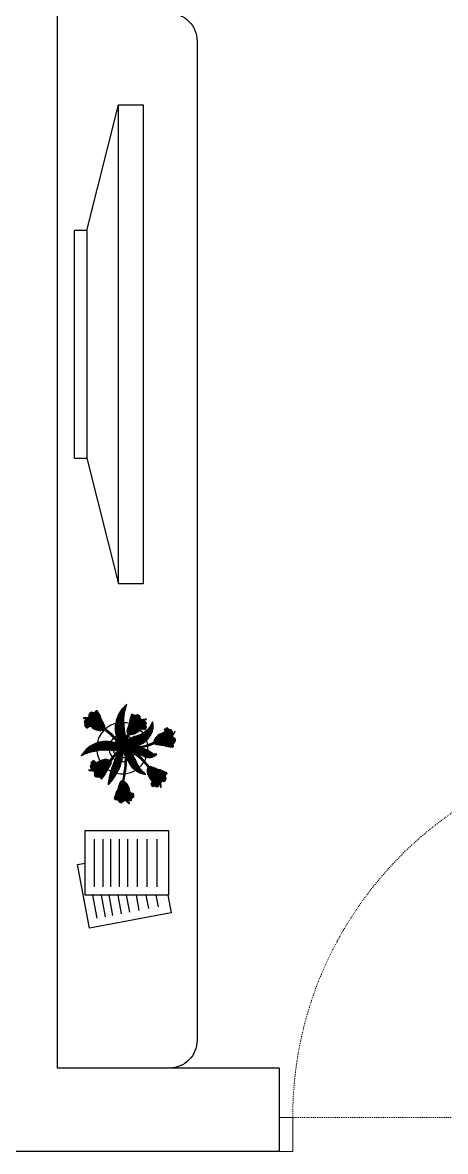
# Model space of a CAD drawing. Header units: inches. Extents: x 9636 to 21597, y -10243 to 557.
# Drawn here: x 13185.7 to 13231.5, y -8881.3 to -8759.3 of the extents above; entities that cross this region are included whole.
import ezdxf

# ---------------------------------------------------------------- set-up
doc = ezdxf.new("R2010")
doc.units = ezdxf.units.IN
doc.header["$MEASUREMENT"] = 0
for name, pattern in [('AUDIT_D_060311083008-3', [0]), ('DASHED2', [0.375, 0.25, -0.125]), ('HIDDEN', [0.375, 0.25, -0.125])]:
    doc.linetypes.add(name, pattern=pattern)
for name, color, linetype in [('2', 9, 'Continuous'), ('8', 8, 'Continuous'), ('A-DOOR', 251, 'AUDIT_D_060311083008-3'), ('A-Door-Frame', 1, 'Continuous'), ('A-Door-Swing', 8, 'HIDDEN'), ('COTA', 254, 'Continuous'), ('vflor', 10, 'Continuous'), ('vflor2', 50, 'Continuous'), ('Vflores5', 230, 'Continuous'), ('vfolha', 72, 'Continuous'), ('vfolha3', 86, 'Continuous')]:
    doc.layers.add(name, color=color, linetype=linetype)
pattern_1 = [(90, (-251.9726772, -167.8507474), (-0.001875, 3e-19), [])]
pattern_2 = [(90, (-2438.3887037, 74.9963485), (-0.0028125, 2e-19), [])]
pattern_3 = [(90, (-251.97267724, -167.85074738), (-0.000375, 8e-20), [])]
pattern_4 = [(90, (-251.9726772, -167.8507474), (-0.001125, 2e-19), [])]

# ---------------------------------------------------------------- blocks, each defined once
blk = doc.blocks.new('*U121')
at = {"layer": 'A-Door-Frame', "lineweight": 5}
for p, q in [((0, -100), (0, 0)), ((1172.7, -100), (1172.7, 0))]:
    blk.add_line(p, q, dxfattribs=at)
for points in [[(0, -100), (40, -100), (40, 0), (0, 0)], [(1172.7, -100), (1132.7, -100), (1132.7, 0), (1172.7, 0)]]:
    blk.add_lwpolyline(points, dxfattribs=at)
at = {"layer": 'A-Door-Swing', "linetype": 'DASHED2', "lineweight": 5}
blk.add_line((49.8, 0), (1142.5, 0), dxfattribs=at)
blk.add_lwpolyline([(40, 0), (40, 1092.7), (80, 1092.7), (80, 0)], close=True, dxfattribs=at)
blk.add_arc((40, 0), 1092.7, 360, 90, dxfattribs=at)
blk = doc.blocks.new('erh')
for p, q in [((3623.97, 765.54), (3599.36, 765.54)), ((3599.36, 765.54), (3599.36, 764.17)), ((3623.97, 764.17), (3623.97, 765.54)), ((3623.97, 764.17), (3599.36, 764.17))]:
    blk.add_line(p, q)
at = {"ltscale": 7}
for p, q in [((3599.36, 764.17), (3585.77, 760.72)), ((3623.97, 764.17), (3637.56, 760.72))]:
    blk.add_line(p, q, dxfattribs=at)
blk.add_lwpolyline([(3585.77, 760.72), (3637.56, 760.72), (3637.56, 758.04), (3585.77, 758.04)], close=True, dxfattribs=at)
blk = doc.blocks.new('flor_PB_copo_de_leite_verm_médio')
at = {"layer": '2', "lineweight": -3}
h = blk.add_hatch(dxfattribs=at)
h.set_pattern_fill('ANSI31', color=256, scale=0.003, angle=45, style=0)
h.set_pattern_definition(pattern_3)
h.paths.add_polyline_path([(0.063, 0.1833, 0.810808), (0.0623, 0.1846, 0.06826), (0.0478, 0.1746, 0.172607), (0.0272, 0.1364, 0.007149), (0.0285, 0.1354, -0.179283), (0.0494, 0.1742, -0.064983)])
at = {"layer": 'COTA', "lineweight": -3}
h = blk.add_hatch(dxfattribs=at)
h.set_pattern_fill('ANSI31', color=256, scale=0.015, angle=45, style=0)
h.set_pattern_definition(pattern_1)
h.paths.add_polyline_path([(-0.0189, 0.04, -0.060626), (0.002, -0.0006, -0.05545), (0.0002, 0.0412, 0.006234), (-0.0056, 0.0763, 0.056575), (-0.0068, 0.0851, 0.27568), (-0.0351, 0.1134, -0.234589), (-0.0294, 0.0929, 0.047492), (-0.0303, 0.0781, 0.1286)])
at = {"layer": 'vflor', "lineweight": -3}
h = blk.add_hatch(dxfattribs=at)
h.set_pattern_fill('ANSI31', color=256, scale=0.0225, angle=45, style=0)
h.set_pattern_definition(pattern_2)
h.paths.add_polyline_path([(0.0537, 0.1736, -0.062762), (0.0494, 0.1742, 0.179373), (0.0285, 0.1354, 0.009523), (0.0302, 0.1341, 0.335981), (0.0492, 0.1401, -0.407226), (0.0702, 0.1466, 0.287974), (0.0741, 0.1584, -0.393845), (0.0685, 0.1703, 0.34066)])
h.paths.add_polyline_path([(0.0478, 0.1746, -0.195055), (0.038, 0.1833, 0.480655), (0.0235, 0.1828, -0.393714), (0.01, 0.1794, 0.636994), (0.0069, 0.1741, 0.195059), (0.0272, 0.1364, -0.172607)])
h = blk.add_hatch(dxfattribs=at)
h.set_pattern_fill('ANSI31', color=256, scale=0.0225, angle=45, style=0)
h.set_pattern_definition(pattern_2)
h.paths.add_polyline_path([(0.0569, 0.1417, -0.389519), (0.0702, 0.1466, 0.407226), (0.0492, 0.1401, -0.573419), (0.0208, 0.1425, -0.154978), (0.0069, 0.1741, 0.091173), (0.0125, 0.1423, 0.027975), (0.0149, 0.121, 0.581785), (0.0308, 0.1095, 0.232783)])
h = blk.add_hatch(dxfattribs=at)
h.set_pattern_fill('ANSI31', color=256, scale=0.0225, angle=45, style=0)
h.set_pattern_definition([(90, (-251.9726772, -167.8507474), (-0.0028125, 3e-19), [])])
h.paths.add_polyline_path([(-0.0839, 0.1054, 0.195059), (-0.0838, 0.1482, 0.636994), (-0.0891, 0.1515, -0.393714), (-0.1026, 0.148, 0.480655), (-0.1157, 0.1417, -0.195055), (-0.1202, 0.1294, -0.172607)])
h.paths.add_polyline_path([(-0.1213, 0.1282, -0.062762), (-0.1249, 0.1257, 0.34066), (-0.1364, 0.1158, -0.393845), (-0.1357, 0.1026, 0.287974), (-0.1267, 0.094, -0.407226), (-0.105, 0.0983, 0.335981), (-0.0855, 0.102, 0.009523), (-0.0846, 0.1039, 0.179373)])
h = blk.add_hatch(dxfattribs=at)
h.set_pattern_fill('ANSI31', color=256, scale=0.0225, angle=45, style=0)
h.set_pattern_definition(pattern_2)
h.paths.add_polyline_path([(-0.0738, 0.1176, 0.091173), (-0.0838, 0.1482, -0.212423), (-0.0855, 0.102, -0.368913), (-0.1067, 0.0992, 0.372027), (-0.1267, 0.094, -0.515766), (-0.1096, 0.0929, 0.208294), (-0.0744, 0.08, 0.319618), (-0.0643, 0.0883, 0.02186), (-0.064, 0.0892, 0.198243), (-0.0658, 0.0976, 0.027975)])
h = blk.add_hatch(dxfattribs=at)
h.set_pattern_fill('ANSI31', color=256, scale=0.0225, angle=45, style=0)
h.set_pattern_definition(pattern_2)
h.paths.add_polyline_path([(0.1289, 0.077), (0.1149, 0.077, 0.103526), (0.109, 0.0587, 0.188907), (0.1112, 0.0508), (0.1417, 0.0508, 0.00576), (0.1459, 0.0519, 0.055963), (0.1658, 0.0536), (0.1658, 0.0555, -0.157327), (0.1324, 0.066, -0.180489)])
h.paths.add_polyline_path([(0.132, 0.0859, 0.407226), (0.1313, 0.108, -0.515766), (0.1274, 0.0913, 0.102556), (0.1149, 0.077), (0.1289, 0.077, -0.146601)])
h.paths.add_polyline_path([(0.1417, 0.0508), (0.1112, 0.0508, 0.197181), (0.1185, 0.0464, 0.030629)])
h.paths.add_polyline_path([(0.1778, 0.0569, -0.053314), (0.1658, 0.0555), (0.1658, 0.0536, 0.035031)])
h = blk.add_hatch(dxfattribs=at)
h.set_pattern_fill('ANSI31', color=256, scale=0.0225, angle=45, style=0)
h.set_pattern_definition(pattern_2)
h.paths.add_polyline_path([(0.1319, 0.0859, 0.335981), (0.1324, 0.066, 0.009523), (0.1342, 0.0648, 0.179373), (0.1641, 0.0971, -0.062762), (0.1622, 0.101, 0.34066), (0.1543, 0.114, -0.393845), (0.1412, 0.1154, 0.287974), (0.1313, 0.108, -0.407226)])
h.paths.add_polyline_path([(0.1355, 0.0639, 0.195059), (0.1777, 0.0569, 0.636994), (0.1818, 0.0615, -0.393714), (0.1806, 0.0755, 0.480655), (0.1764, 0.0893, -0.195055), (0.1651, 0.0958, -0.172607)])
h = blk.add_hatch(dxfattribs=at)
h.set_pattern_fill('ANSI31', color=256, scale=0.0225, angle=45, style=0)
h.set_pattern_definition(pattern_2)
h.paths.add_polyline_path([(-0.0894, 0.0299, 0.287974), (-0.1015, 0.0326, -0.393845), (-0.1129, 0.026, 0.34066), (-0.1148, 0.0109, -0.062762), (-0.1149, 0.0066, 0.179373), (-0.0744, -0.0107, 0.009523), (-0.0733, -0.0089, 0.335981), (-0.081, 0.0095, -0.407226)])
h.paths.add_polyline_path([(-0.1153, 0.005, -0.195055), (-0.123, -0.0056, 0.480655), (-0.1212, -0.0199, -0.393714), (-0.1166, -0.0331, 0.636994), (-0.111, -0.0357, 0.195059), (-0.0753, -0.0121, -0.172607)])
h = blk.add_hatch(dxfattribs=at)
h.set_pattern_fill('ANSI31', color=256, scale=0.0225, angle=45, style=0)
h.set_pattern_definition(pattern_2)
h.paths.add_polyline_path([(-0.0781, 0.016, -0.499692), (-0.0879, 0.0297, 0.031835), (-0.089, 0.0306, 0.387143), (-0.0827, 0.0103, -0.368913), (-0.0733, -0.0089, -0.212423), (-0.111, -0.0357, 0.091173), (-0.0799, -0.0273, 0.027975), (-0.0588, -0.0229, 0.581785), (-0.0489, -0.0061, 0.203102)])
h = blk.add_hatch(dxfattribs=at)
h.set_pattern_fill('ANSI31', color=256, scale=0.0225, angle=45, style=0)
h.set_pattern_definition(pattern_2)
h.paths.add_polyline_path([(0.0953, -0.0289, -0.172607), (0.1287, -0.0566, -0.195055), (0.1391, -0.0488, 0.480655), (0.1415, -0.0344, -0.393714), (0.1408, -0.0205, 0.636994), (0.1362, -0.0164, 0.195059)])
h.paths.add_polyline_path([(0.094, -0.0299, 0.009523), (0.0924, -0.0314, 0.335981), (0.0945, -0.0512, -0.407226), (0.0968, -0.0731, 0.287974), (0.1076, -0.0792, -0.393845), (0.1204, -0.0761, 0.34066), (0.1266, -0.0622, -0.062762), (0.1279, -0.0581, 0.179373)])
h.paths.add_polyline_path([(-0.0262, -0.1669, -0.062762), (-0.0221, -0.1683, 0.34066), (-0.0073, -0.1719, -0.393845), (0.003, -0.1637, 0.287974), (0.0048, -0.1514, -0.407226), (-0.0112, -0.1362, 0.335981), (-0.0255, -0.1224, 0.009523), (-0.0277, -0.1228, 0.179373)])
h.paths.add_polyline_path([(-0.0293, -0.1232, 0.195059), (-0.0642, -0.1479, 0.636994), (-0.0638, -0.1541, -0.393714), (-0.0532, -0.1631, 0.480655), (-0.0404, -0.17, -0.195055), (-0.0278, -0.1666, -0.172607)])
h = blk.add_hatch(dxfattribs=at)
h.set_pattern_fill('ANSI31', color=256, scale=0.0225, angle=45, style=0)
h.set_pattern_definition(pattern_2)
h.paths.add_polyline_path([(0.1362, -0.0164, 0.091173), (0.104, -0.0156, 0.005176), (0.1, -0.0151, 0.031213), (0.0761, -0.0137, 0.401025), (0.0682, -0.0272, 0.182301), (0.0868, -0.0545, 0.048427), (0.0946, -0.059, -0.389519), (0.0968, -0.0731, 0.372027), (0.0959, -0.0525, -0.368913), (0.0924, -0.0314, -0.212423)])
h = blk.add_hatch(dxfattribs=at)
h.set_pattern_fill('ANSI31', color=256, scale=0.0225, angle=45, style=0)
h.set_pattern_definition(pattern_2)
h.paths.add_polyline_path([(-0.0141, -0.1007, 0.401025), (-0.0295, -0.0987, 0.036395), (-0.0451, -0.1219, 0.091173), (-0.0642, -0.1479, -0.212423), (-0.0255, -0.1224, -0.368913), (-0.011, -0.1381, 0.372027), (0.0048, -0.1514, -0.389519), (-0.005, -0.1411, 0.232783)])
at = {"layer": 'vflor2', "lineweight": -3}
h = blk.add_hatch(dxfattribs=at)
h.set_pattern_fill('ANSI31', color=256, scale=0.003, angle=45, style=0)
h.set_pattern_definition(pattern_3)
h.paths.add_polyline_path([(-0.1377, 0.1312, 0.810808), (-0.1376, 0.1298, -0.064896), (-0.1213, 0.1282, -0.179373), (-0.0846, 0.1039, 0.007149), (-0.0839, 0.1054, 0.172607), (-0.1202, 0.1294, 0.06826)])
h = blk.add_hatch(dxfattribs=at)
h.set_pattern_fill('ANSI31', color=256, scale=0.003, angle=45, style=0)
h.set_pattern_definition(pattern_3)
h.paths.add_polyline_path([(0.1698, 0.1128, 0.810808), (0.1684, 0.113, -0.064896), (0.1641, 0.0971, -0.179373), (0.1342, 0.0648, 0.007149), (0.1355, 0.0639, 0.172607), (0.1651, 0.0958, 0.06826)])
h = blk.add_hatch(dxfattribs=at)
h.set_pattern_fill('ANSI31', color=256, scale=0.003, angle=45, style=0)
h.set_pattern_definition(pattern_3)
h.paths.add_polyline_path([(-0.1253, 0.0193, 0.810808), (-0.1265, 0.0186, 0.06826), (-0.1153, 0.005, 0.172607), (-0.0753, -0.0121, 0.007149), (-0.0744, -0.0107, -0.179373), (-0.1149, 0.0066, -0.064896)])
h = blk.add_hatch(dxfattribs=at)
h.set_pattern_fill('ANSI31', color=256, scale=0.003, angle=45, style=0)
h.set_pattern_definition(pattern_3)
h.paths.add_polyline_path([(0.1287, -0.0566, 0.172607), (0.0953, -0.0289, 0.007149), (0.094, -0.0299, -0.179163), (0.1279, -0.058, -0.065099), (0.1342, -0.0732, 0.810808), (0.1356, -0.0728, 0.06826)])
h.paths.add_polyline_path([(-0.0262, -0.1669, -0.179373), (-0.0277, -0.1228, 0.007149), (-0.0293, -0.1232, 0.172607), (-0.0278, -0.1666, 0.06826), (-0.0192, -0.1819, 0.810808), (-0.018, -0.1811, -0.064896)])
at = {"layer": 'vfolha', "lineweight": -3}
h = blk.add_hatch(dxfattribs=at)
h.set_pattern_fill('ANSI31', color=256, scale=0.015, angle=45, style=0)
h.set_pattern_definition(pattern_1)
h.paths.add_polyline_path([(0.054, 0.0738, 0.127589), (0.0486, 0.1142, -0.086119), (0.0381, 0.0811, -0.059679), (0.0245, 0.0612, 0.116627), (0.0048, 0.0173, 0.025621), (0.0069, -0.0015, -0.068154), (0.0272, 0.0228, -0.000151), (0.0274, 0.0229, 0.183159)])
h = blk.add_hatch(dxfattribs=at)
h.set_pattern_fill('ANSI31', color=256, scale=0.015, angle=45, style=0)
h.set_pattern_definition(pattern_1)
h.paths.add_polyline_path([(-0.0549, 0.016, 0.265175), (-0.0016, -0.0043, 0.036905), (-0.0126, 0.0206, 0.179226), (-0.0604, 0.0563, 0.151605), (-0.1113, 0.0557, 0.069982), (-0.1292, 0.0424, -0.168565), (-0.0761, 0.0329, -0.082744)])
h = blk.add_hatch(dxfattribs=at)
h.set_pattern_fill('ANSI31', color=256, scale=0.015, angle=45, style=0)
h.set_pattern_definition(pattern_1)
h.paths.add_polyline_path([(0.1002, -0.0021, 0.039304), (0.1482, 0.0135, 0.068382), (0.0963, 0.0205, 0.10961), (0.0151, 0.0023, 0.024586), (0.0091, -0.0069, 0.011075), (0.0231, -0.011, 0.060604)])
h = blk.add_hatch(dxfattribs=at)
h.set_pattern_fill('ANSI31', color=256, scale=0.015, angle=45, style=0)
h.set_pattern_definition(pattern_1)
h.paths.add_polyline_path([(-0.0383, -0.0202, -0.057879), (-0.0754, -0.0469, -0.085249), (-0.1387, -0.0692, 0.196212), (-0.0587, -0.0707, 0.178698), (-0.0038, -0.0224, -0.012556), (0.0014, -0.0113, 0.006908), (0.0024, -0.0086, 0.016323), (-0.0191, -0.0096, 0.147369)])
h = blk.add_hatch(dxfattribs=at)
h.set_pattern_fill('ANSI31', color=256, scale=0.015, angle=45, style=0)
h.set_pattern_definition(pattern_1)
h.paths.add_polyline_path([(0.035, -0.0948, 0.179247), (0.103, -0.1228, -0.074362), (0.0605, -0.0824, -0.06874), (0.0332, -0.0355, 0.223763), (0.0106, -0.0123, -0.003009), (0.0067, -0.0111, 0.013752), (0.0011, -0.0229, 0.194857)])
at = {"layer": 'vfolha3', "lineweight": -3}
h = blk.add_hatch(dxfattribs=at)
h.set_pattern_fill('ANSI31', color=256, scale=0.009, angle=45, style=0)
h.set_pattern_definition(pattern_4)
h.paths.add_polyline_path([(0.0229, 0.109, -0.105036), (0.0188, 0.1112, 0.035642), (0.0088, 0.0862, 0.116698), (0.002, -0.0006, -0.01118), (0.0048, -0.0086, -0.197923), (0.0064, -0.0099, -0.299106), (0.0079, -0.0072, -0.128725), (0.0136, 0.086, -0.033571)])
h.paths.add_polyline_path([(0.109, 0.0561, 0.020555), (0.0826, 0.0481, 0.04487), (0.028, 0.0233, 0.031599), (0.0272, 0.0227, -0.003948), (0.0262, 0.0219, 0.065186), (0.0069, -0.0015, 0.0079), (0.0079, -0.0072, -0.10574), (0.0091, -0.0069, -0.072643), (0.0293, 0.0184, -0.0595), (0.0308, 0.0195, -0.045412), (0.0854, 0.0441, -0.019949), (0.1105, 0.0517, -0.000004), (0.1105, 0.0517, -0.105311)])
h.paths.add_polyline_path([(0.0689, -0.02, -0.046422), (0.0091, -0.0069, 0.418069), (0.0064, -0.0099, -0.119803), (0.0067, -0.0111, -0.0265), (0.0106, -0.0123, 0.04382), (0.0679, -0.0246, -0.105295)])
h.paths.add_polyline_path([(-0.0646, 0.0872, -0.105036), (-0.0672, 0.0833, -0.033616), (-0.0481, 0.0674, -0.117525), (-0.0016, -0.0043, 0.0101), (0.0007, -0.0039, -0.6516), (0.0024, -0.0086, -0.006908), (0.0014, -0.0113, -0.002695), (0.0026, -0.009, -0.214172), (0.0048, -0.0086, 0.124622), (-0.0443, 0.0702, 0.035076)])
h = blk.add_hatch(dxfattribs=at)
h.set_pattern_fill('ANSI31', color=256, scale=0.009, angle=45, style=0)
h.set_pattern_definition(pattern_4)
h.paths.add_polyline_path([(0.0024, -0.0086, 0.6516), (0.0007, -0.0039, -0.075013), (-0.0165, -0.0047, 0.023602), (-0.0479, -0.0084, -0.105295), (-0.0475, -0.0131, -0.037995)])
h = blk.add_hatch(dxfattribs=at)
h.set_pattern_fill('ANSI31', color=256, scale=0.009, angle=45, style=0)
h.set_pattern_definition(pattern_4)
h.paths.add_polyline_path([(0.0067, -0.0111, -0.115287), (0.0064, -0.0099, 0.430337), (0.0026, -0.009, 0.002695), (0.0014, -0.0113, -0.028957), (-0.0038, -0.0224, 0.079152), (-0.0231, -0.0965, -0.105383), (-0.0185, -0.0974, -0.094973)])
at = {"layer": '2', "lineweight": -3}
blk.add_lwpolyline([(0.0494, 0.1742, -0.064896), (0.063, 0.1833, 0.810808), (0.0623, 0.1846, 0.06826), (0.0478, 0.1746, -0.195055)], format="xyb", dxfattribs=at)
at = {"layer": 'vflor', "lineweight": -3}
for points in [[(0.0478, 0.1746, -0.195055), (0.038, 0.1833, 0.501368), (0.0232, 0.1823, -0.376344), (0.01, 0.1794, 0.636994), (0.0069, 0.1741, 0.091173), (0.0125, 0.1423, 0.036395), (0.0161, 0.1146, 0.096784), (0.0188, 0.1112, 0.035642)], [(0.0069, 0.1741, 0.212423), (0.0302, 0.1341, 0.368913), (0.0502, 0.1417, -0.372027), (0.0702, 0.1466, 0.287974)], [(0.0229, 0.109, 0.182881), (0.0308, 0.1096, 0.232624), (0.0569, 0.1417, -0.389519), (0.0702, 0.1466, 0.287974), (0.0741, 0.1584, -0.393845), (0.0685, 0.1703, 0.34066), (0.0537, 0.1736, -0.062762), (0.0494, 0.1742, -0.064896)], [(-0.1213, 0.1282, -0.062762), (-0.1249, 0.1257, 0.34066), (-0.1364, 0.1158, -0.393845), (-0.1357, 0.1026, 0.287974), (-0.1267, 0.094, -0.389519), (-0.1126, 0.0961, 0.232624), (-0.0745, 0.08, 0.293556), (-0.0646, 0.0872, -0.033616)], [(-0.0838, 0.1482, -0.212423), (-0.0855, 0.102, -0.368913), (-0.1067, 0.0992, 0.372027), (-0.1267, 0.094, -0.287974)], [(-0.0646, 0.0872, 0.096784), (-0.0638, 0.0915, 0.036395), (-0.0738, 0.1176, 0.091173), (-0.0838, 0.1482, 0.636994), (-0.0891, 0.1515, -0.376344), (-0.1021, 0.1478, 0.501368), (-0.1157, 0.1417, -0.195055), (-0.1202, 0.1294, 0.06826)], [(0.1641, 0.0971, -0.062762), (0.1622, 0.101, 0.34066), (0.1543, 0.114, -0.393845), (0.1412, 0.1154, 0.287974), (0.1313, 0.108, -0.389519), (0.131, 0.0937, 0.232624), (0.1089, 0.0587, 0.164597), (0.1105, 0.0517, 0.020555)], [(0.1105, 0.0517, 0.222448), (0.1185, 0.0464, 0.036395), (0.1459, 0.0519, 0.091173), (0.1777, 0.0569, 0.636994), (0.1818, 0.0615, -0.376344), (0.1803, 0.075, 0.501368), (0.1764, 0.0893, -0.195055), (0.1651, 0.0958, 0.06826)], [(0.1777, 0.0569, -0.212423), (0.1324, 0.066, -0.368913), (0.1331, 0.0874, 0.372027), (0.1313, 0.108, -0.287974)], [(-0.1153, 0.005, -0.195055), (-0.123, -0.0056, 0.501368), (-0.1207, -0.0202, -0.376344), (-0.1166, -0.0331, 0.636994), (-0.111, -0.0357, 0.084136), (-0.0821, -0.0283, 0.053439)], [(-0.0819, 0.0168, 0.007798), (-0.0833, 0.017, -0.389519), (-0.0894, 0.0299, 0.287974), (-0.1015, 0.0326, -0.393845), (-0.1129, 0.026, 0.34066), (-0.1148, 0.0109, -0.062762), (-0.1149, 0.0066, -0.064896)], [(-0.111, -0.0357, 0.212423), (-0.0733, -0.0089, 0.368913), (-0.0827, 0.0103, -0.372027), (-0.0894, 0.0299, 0.287974)], [(-0.0821, -0.0283, 0.006984), (-0.0799, -0.0273, 0.036395), (-0.0526, -0.0212, 0.401755), (-0.0489, -0.006, 0.224419), (-0.0819, 0.0168, -0.389519)], [(0.0999, -0.0151, 0.031062), (0.0761, -0.0137, 0.401755), (0.0682, -0.0272, 0.182145), (0.0868, -0.0545, -0.389519)], [(0.1362, -0.0164, 0.212423), (0.0924, -0.0314, 0.368913), (0.0959, -0.0525, -0.372027), (0.0968, -0.0731, 0.287974)], [(0.1287, -0.0566, -0.195055), (0.1391, -0.0488, 0.501368), (0.141, -0.034, -0.376344), (0.1408, -0.0205, 0.636994), (0.1362, -0.0164, 0.091173), (0.104, -0.0156, 0.005326), (0.0999, -0.0151, 0.035051)], [(-0.0228, -0.0937, 0.002909), (-0.0231, -0.0965, 0.154212)], [(-0.0231, -0.0965, -0.105383), (-0.0185, -0.0974, -0.232624)], [(-0.0185, -0.0974, -0.002356), (-0.0183, -0.0952, 0.146929)]]:
    blk.add_lwpolyline(points, format="xyb", dxfattribs=at)
for centre, radius, start, end in [((0.088, -0.0672), 0.0105, 326.0535, 51.1809), ((0.107, -0.0676), 0.0117, 208.4236, 272.6837), ((0.1157, -0.0845), 0.00967, 60.6238, 146.6108), ((0.016, -0.1868), 0.0891, 133.254, 154.0917), ((0.122, -0.2171), 0.1923, 141.9978, 150.3352), ((-0.0229, -0.1078), 0.0113, 91.2188, 126.2853), ((-0.0229, -0.1078), 0.0113, 38.7331, 67.1556), ((-0.0506, -0.1301), 0.0469, 346.4059, 38.7878), ((-0.0625, -0.1509), 0.00341, 118.622, 248.6097), ((-0.0162, -0.1786), 0.0569, 99.4044, 147.3752), ((-0.0633, -0.1643), 0.0102, 10.042, 92.5361), ((-0.044, -0.1615), 0.00928, 186.3962, 292.907), ((0.0046, -0.1356), 0.0158, 189.1117, 270.7379), ((0.0055, -0.1409), 0.0105, 181.0844, 266.2119), ((-0.0059, -0.1561), 0.0117, 319.5816, 23.8417), ((0.0023, -0.1733), 0.00967, 85.6545, 171.6415)]:
    blk.add_arc(centre, radius, start, end, dxfattribs=at)
at = {"layer": 'vflor2', "lineweight": -3}
for points in [[(0.0272, 0.1364, -0.172607), (0.0478, 0.1746, -0.810808)], [(0.0494, 0.1742, 0.179373), (0.0285, 0.1354, 0.243738)], [(-0.1202, 0.1294, 0.06826), (-0.1377, 0.1312, 0.810808), (-0.1376, 0.1298, -0.064896), (-0.1213, 0.1282, -0.062762)], [(-0.1213, 0.1282, -0.179373), (-0.0846, 0.1039, -0.243738)], [(-0.0839, 0.1054, 0.172607), (-0.1202, 0.1294, 0.810808)], [(0.1641, 0.0971, -0.179373), (0.1342, 0.0648, -0.243738)], [(0.1355, 0.0639, 0.172607), (0.1651, 0.0958, 0.810808)], [(0.1651, 0.0958, 0.06826), (0.1698, 0.1128, 0.810808), (0.1684, 0.113, -0.064896), (0.1641, 0.0971, -0.062762)], [(-0.1149, 0.0066, -0.064896), (-0.1253, 0.0193, 0.810808), (-0.1265, 0.0186, 0.06826), (-0.1153, 0.005, -0.195055)], [(-0.0753, -0.0121, -0.172607), (-0.1153, 0.005, -0.810808)], [(-0.1149, 0.0066, 0.179373), (-0.0744, -0.0107, 0.243738)], [(0.1279, -0.0581, 0.179373), (0.094, -0.0299, 0.243738)], [(0.0953, -0.0289, -0.172607), (0.1287, -0.0566, -0.810808)], [(0.1279, -0.0581, -0.064896), (0.1342, -0.0732, 0.810808), (0.1356, -0.0728, 0.06826), (0.1287, -0.0566, -0.195055)], [(-0.0278, -0.1666, 0.06826), (-0.0192, -0.1819, 0.810808), (-0.018, -0.1811, -0.064896), (-0.0262, -0.1669, -0.062762)]]:
    blk.add_lwpolyline(points, format="xyb", dxfattribs=at)
for centre, radius, start, end in [((0.1436, -0.0656), 0.0174, 154.525, 168.8901), ((0.0325, -0.1428), 0.0648, 162.3583, 201.5309), ((0.0325, -0.1428), 0.0634, 161.6219, 202.2985), ((-0.0299, -0.1839), 0.0174, 63.3752, 77.7403)]:
    blk.add_arc(centre, radius, start, end, dxfattribs=at)
at = {"layer": 'Vflores5', "lineweight": -3}
for points in [[(-0.0646, 0.0872, -0.105036), (-0.0672, 0.0833, -0.232624)], [(0.0188, 0.1112, 0.105036), (0.0229, 0.109, 0.232624)]]:
    blk.add_lwpolyline(points, format="xyb", dxfattribs=at)
for centre, radius, start, end in [((0.1138, -0.0163), 0.0469, 234.7694, 245.8594), ((0.1145, -0.0652), 0.0125, 298.4967, 13.7444), ((-0.0275, -0.1388), 0.0165, 2.2533, 83.252), ((-0.0299, -0.1839), 0.0174, 83.161, 127.31), ((-0.0123, -0.1605), 0.0125, 218.5209, 293.7686)]:
    blk.add_arc(centre, radius, start, end, dxfattribs=at)
at = {"layer": 'vfolha', "lineweight": -3}
for points in [[(-0.0068, 0.0851, 0.275681), (-0.0351, 0.1134, -0.234589), (-0.0294, 0.0929, 0.047492), (-0.0303, 0.0781, 0.04348)], [(-0.0205, 0.0954, -0.172243), (-0.0166, 0.0773, 0.077621), (-0.0032, 0.012, 0.077621)], [(0.0088, 0.0862, 0.042088), (-0.0068, 0.0851, 0.275681)], [(0.0002, 0.0412, 0.006234), (-0.0056, 0.0763, 0.056573), (-0.0068, 0.0851, -0.234589)], [(0.0483, 0.0897, -0.192821), (0.0402, 0.0606, 0.073411), (0.0069, -0.0015, 0.073411)], [(0.0381, 0.0811, 0.067782), (0.0136, 0.086, -0.033571)], [(0.054, 0.0738, 0.127589), (0.0486, 0.1142, -0.086131), (0.0381, 0.0811, 0.067782)], [(-0.0604, 0.0563, 0.151618), (-0.1113, 0.0557, 0.069982), (-0.1292, 0.0424, -0.168565), (-0.0761, 0.0329, 0.046466)], [(-0.0968, 0.0502, -0.205437), (-0.0512, 0.0368, 0.058316), (-0.0016, -0.0043, 0.058316)], [(-0.0481, 0.0674, 0.044708), (-0.0604, 0.0563, 0.151618)], [(-0.0126, 0.0206, 0.179213), (-0.0604, 0.0563, 0.069982)], [(-0.0303, 0.0781, 0.04348), (-0.0443, 0.0702, 0.035076)], [(-0.0303, 0.0781, 0.1286), (-0.0189, 0.04)], [(0.0381, 0.0811, -0.059667), (0.0245, 0.0612, 0.116627), (0.0048, 0.0173)], [(0.0262, 0.0219, 0.188192), (0.054, 0.0738, -0.146551)], [(0.0826, 0.0481, 0.105029), (0.054, 0.0738, 0.127589)], [(0.0963, 0.0205, 0.070573), (0.0854, 0.0441, -0.019885)], [(-0.0761, 0.0329, 0.046466), (-0.0819, 0.0168, 0.007798)], [(-0.0761, 0.0329, -0.082744), (-0.0549, 0.016, 0.276015), (0.0007, -0.0039)], [(0.0963, 0.0205, 0.10961), (0.0151, 0.0023)], [(0.1002, -0.0021, 0.039304), (0.1482, 0.0135, 0.068382), (0.0963, 0.0205, 0.070573)], [(-0.0821, -0.0283, 0.053439), (-0.0754, -0.0469, -0.085249)], [(-0.0754, -0.0469, 0.057879), (-0.0383, -0.0202, -0.147369), (-0.0191, -0.0096)], [(0.0024, -0.0086, -0.215955), (-0.0587, -0.0707, 0.085249)], [(0.0067, -0.0111, -0.251756), (0.0332, -0.0355, 0.06874), (0.0605, -0.0824, -0.179247)], [(0.0231, -0.011, 0.060604), (0.1002, -0.0021, 0.179336)], [(0.0999, -0.0151, 0.035051), (0.1002, -0.0021, 0.039304)], [(-0.0754, -0.0469, -0.085249), (-0.1387, -0.0692, 0.196212), (-0.0587, -0.0707, 0.116806)], [(-0.0587, -0.0707, 0.116806), (-0.0228, -0.0937, 0.002909)], [(0.0605, -0.0824, 0.10465), (0.0868, -0.0545, 0.048427)], [(0.035, -0.0948, 0.179247), (0.103, -0.1228, -0.074362), (0.0605, -0.0824, 0.10465)]]:
    blk.add_lwpolyline(points, format="xyb", dxfattribs=at)
for centre, radius, start, end in [((-0.0102, 0.0896), 0.0139, 190.0696, 242.4893), ((-0.0878, 0.0701), 0.0254, 262.1173, 302.3996), ((-0.08, 0.0499), 0.00599, 347.7837, 86.1504), ((-0.0724, 0.0394), 0.0178, 0.087, 39.539), ((0.0126, 0.0674), 0.0355, 197.7137, 226.0983), ((-0.0233, 0.0795), 0.0131, 303.75, 6.6047), ((-0.0246, 0.0544), 0.0178, 315.4705, 358.6447), ((0.0078, -0.0063), 0.0481, 84.2431, 93.4142), ((0.0358, 0.0403), 0.0149, 146.4115, 207.5873), ((0.0026, 0.0795), 0.0503, 293.555, 316.3797), ((0.0341, 0.0749), 0.0195, 277.0801, 314.9015), ((0.0233, 0.0716), 0.0201, 326.903, 24.0222), ((-0.0594, 0.0223), 0.0178, 74.4948, 123.9772), ((-0.0502, -0.0401), 0.0641, 77.7818, 91.7847), ((-0.0693, 0.0225), 0.0327, 0.2098, 31.9202), ((0.0078, -0.0063), 0.0481, 169.041, 181.0997), ((-0.0235, 0.0311), 0.0256, 243.1659, 284.9091), ((0.0078, -0.0063), 0.0481, 125.0447, 127.268), ((-0.0399, 0.0122), 0.0237, 345.7417, 17.1654), ((-0.0169, 0.037), 0.0137, 310.2753, 0.9375), ((0.0078, -0.0063), 0.0337, 90.892, 95.6625), ((0.169, -0.6187), 0.6324, 94.473, 104.6473), ((0.0386, 0.0213), 0.0247, 151.6018, 190.6697), ((0.018, 0.0059), 0.0132, 322, 352.8592), ((0.0078, -0.0063), 0.0337, 30.7535, 48.7009), ((0.0078, -0.0063), 0.0481, 48.3792, 53.4825), ((0.0078, -0.0063), 0.0481, 26.2812, 42.5077), ((0.0452, 0.0091), 0.011, 327.9521, 11.4034), ((0.0559, -0.017), 0.0203, 48.4367, 93.9009), ((0.0714, 0.0137), 0.0151, 338.1322, 6.3235), ((0.0853, -0.0166), 0.0247, 52.6194, 89.7867), ((0.1009, 0.0153), 0.0097, 332.211, 7.6106), ((0.1181, 0.021), 0.0133, 229.7898, 280.5429), ((-0.641, 0.746), 0.9916, 306.1946, 310.4548), ((-0.0409, 0.0026), 0.0391, 256.5993, 286.539), ((0.0078, -0.0063), 0.0481, 186.6896, 196.6917), ((-0.056, -0.0382), 0.0265, 334.3619, 7.256), ((0.0078, -0.0063), 0.0337, 174.2307, 178.5976), ((0.0078, -0.0063), 0.0337, 186.5653, 188.9477), ((-0.0187, -0.0373), 0.0203, 64.5644, 106.8546), ((-0.0357, -0.0156), 0.0259, 322.7842, 352.3137), ((0.0078, -0.0063), 0.0337, 235.7381, 239.9995), ((0.0078, -0.0063), 0.0337, 247.9956, 262.5455), ((0.0005, -0.0066), 0.00272, 314.65, 87.003), ((0.1067, -0.017), 0.1058, 183.2138, 227.3191), ((0.0041, -0.0112), 0.00269, 2.627, 123.0897), ((0.0092, -0.0097), 0.0028, 92.3845, 209.4432), ((0.0516, -0.0351), 0.0451, 164.8456, 182.9382), ((0.1199, -0.005), 0.1133, 183.0631, 242.2401), ((0.0037, -0.0488), 0.0259, 41.5787, 80.2806), ((0.0308, -0.0254), 0.0233, 56.375, 95.861), ((0.0078, -0.0063), 0.0337, 313.9366, 336.7486), ((0.0078, -0.0063), 0.0481, 307.6543, 340.4806), ((0.0078, -0.0063), 0.0337, 344.7669, 352.6586), ((0.0078, -0.0063), 0.0481, 346.0982, 356.1349), ((-0.1074, 0.0398), 0.1075, 273.9339, 298.9476), ((-0.0966, -0.05), 0.024, 277.8461, 326.7854), ((-0.025, 0.0639), 0.1371, 243.6765, 247.9444), ((-0.0565, -0.0429), 0.0115, 203.814, 275.5362), ((-0.0687, -0.0555), 0.0152, 316.6993, 9.1037), ((0.0078, -0.0063), 0.0481, 234.041, 243.4388), ((0.0078, -0.0063), 0.0481, 249.0542, 269.9881), ((0.0341, -0.0507), 0.0201, 167.7674, 199.4141), ((0.0124, -0.0736), 0.0272, 49.8832, 85.8669), ((0.0318, -0.1048), 0.0316, 50.365, 94.1894), ((0.0442, -0.0765), 0.0127, 177.3069, 222.6417), ((0.0078, -0.0063), 0.0926, 253.6756, 287.1101), ((0.0631, -0.0992), 0.0117, 162.8431, 213.365), ((0.0551, -0.1285), 0.0329, 62.7714, 95.4783), ((0.0132, -0.2158), 0.1229, 56.5887, 63.9854)]:
    blk.add_arc(centre, radius, start, end, dxfattribs=at)
at = {"layer": 'vfolha3', "lineweight": -3}
for points in [[(-0.0672, 0.0833, -0.033616), (-0.0481, 0.0674, 0.044708)], [(-0.0443, 0.0702, 0.035076), (-0.0646, 0.0872, 0.096784)], [(0.0188, 0.1112, 0.035642), (0.0088, 0.0862, 0.042088)], [(0.0136, 0.086, -0.033571), (0.0229, 0.109, 0.182881)], [(0.0826, 0.0481, 0.04487), (0.028, 0.0233, 0.057779), (0.0265, 0.0222, 0.066188), (0.0069, -0.0015)], [(0.0854, 0.0441, 0.045412), (0.0308, 0.0195, 0.0595), (0.0293, 0.0184, 0.072643), (0.0091, -0.0069)], [(0.109, 0.0561, 0.020555), (0.0826, 0.0481, 0.105029)], [(0.0854, 0.0441, -0.019917), (0.1105, 0.0517, 0.222448)]]:
    blk.add_lwpolyline(points, format="xyb", dxfattribs=at)
for centre, radius, start, end in [((0.1889, 0.0286), 0.1891, 162.2507, 188.8754), ((0.1889, 0.0286), 0.1844, 161.8438, 191.1841), ((-0.1754, -0.066), 0.1844, 19.5464, 46.3581), ((-0.1754, -0.066), 0.1891, 17.6761, 46.0909), ((0.0073, -0.339), 0.3351, 94.0661, 99.4742), ((0.0073, -0.339), 0.3304, 90.8381, 99.5417), ((0.2193, -0.12), 0.2435, 152.8584, 174.456), ((0.2193, -0.12), 0.2388, 152.8584, 174.5595), ((0.1092, 0.308), 0.3351, 252.1973, 262.9232), ((0.1092, 0.308), 0.3304, 252.3591, 262.9907)]:
    blk.add_arc(centre, radius, start, end, dxfattribs=at)
blk = doc.blocks.new('RTHD')
for p, q in [((6186.29, 7472.01), (6191.43, 7472.01)), ((6192.34, 7471.92), (6193.6, 7472.16)), ((6186.29, 7470.94), (6191.43, 7470.94)), ((6192.34, 7470.84), (6193.79, 7471.11)), ((6192.34, 7469.78), (6193.98, 7470.09)), ((6186.29, 7469.9), (6191.43, 7469.9)), ((6186.29, 7468.86), (6191.43, 7468.86)), ((6192.34, 7468.72), (6194.18, 7469.07)), ((6186.29, 7467.94), (6191.43, 7467.94)), ((6192.34, 7467.79), (6194.35, 7468.16)), ((6186.29, 7466.99), (6191.43, 7466.99)), ((6192.34, 7466.82), (6194.52, 7467.23)), ((6192.34, 7465.98), (6194.67, 7466.42)), ((6186.29, 7466.17), (6191.43, 7466.17)), ((6186.29, 7465.25), (6191.43, 7465.25)), ((6192.34, 7465.05), (6194.84, 7465.52))]:
    blk.add_line(p, q)
blk.add_lwpolyline([(6185.35, 7473.27), (6192.34, 7473.27), (6192.34, 7464.28), (6185.35, 7464.28)], close=True)
blk.add_lwpolyline([(6192.34, 7473.21), (6194.25, 7473.57), (6195.91, 7464.74), (6189.04, 7463.45), (6188.88, 7464.28)])

msp = doc.modelspace()

# ---------------------------------------------------------------- linework, layer by layer
for p, q in [((13189.52, -8872.34), (13189.52, -8758.34)), ((13213.52, -8872.34), (13189.52, -8872.34)), ((13213.52, -8872.34), (13213.52, -8881.34)), ((13213.52, -8881.34), (12955.52, -8881.34))]:
    msp.add_line(p, q)
at = {"ltscale": 7}
msp.add_lwpolyline([(13189.52, -8872.34), (13189.52, -8758.34), (13201.64, -8758.34, -0.414214), (13204.64, -8761.34), (13204.64, -8869.34, -0.414214), (13201.64, -8872.34)], format="xyb", close=True, dxfattribs=at)

# ---------------------------------------------------------------- block references
for name, p, rotation in [('erh', (13956.86, -12405.79), 89.99999999999999), ('RTHD', (5728.26, -2661.31), 270)]:
    msp.add_blockref(name, p, dxfattribs=dict(rotation=rotation))
at = {"layer": '8', "xscale": 29.95138907847226, "yscale": 29.95138907847226, "zscale": 29.95138907847226, "rotation": 240.8064094222065}
msp.add_blockref('flor_PB_copo_de_leite_verm_médio', (13196.82, -8837.66), dxfattribs=at)
at = {"layer": 'A-DOOR', "lineweight": 5, "xscale": -0.03666666666666651, "yscale": 0.03666666666666651, "zscale": 0.03666666666666651}
msp.add_blockref('*U121', (13256.52, -8877.68), dxfattribs=at)

doc.saveas('drawing.dxf')
